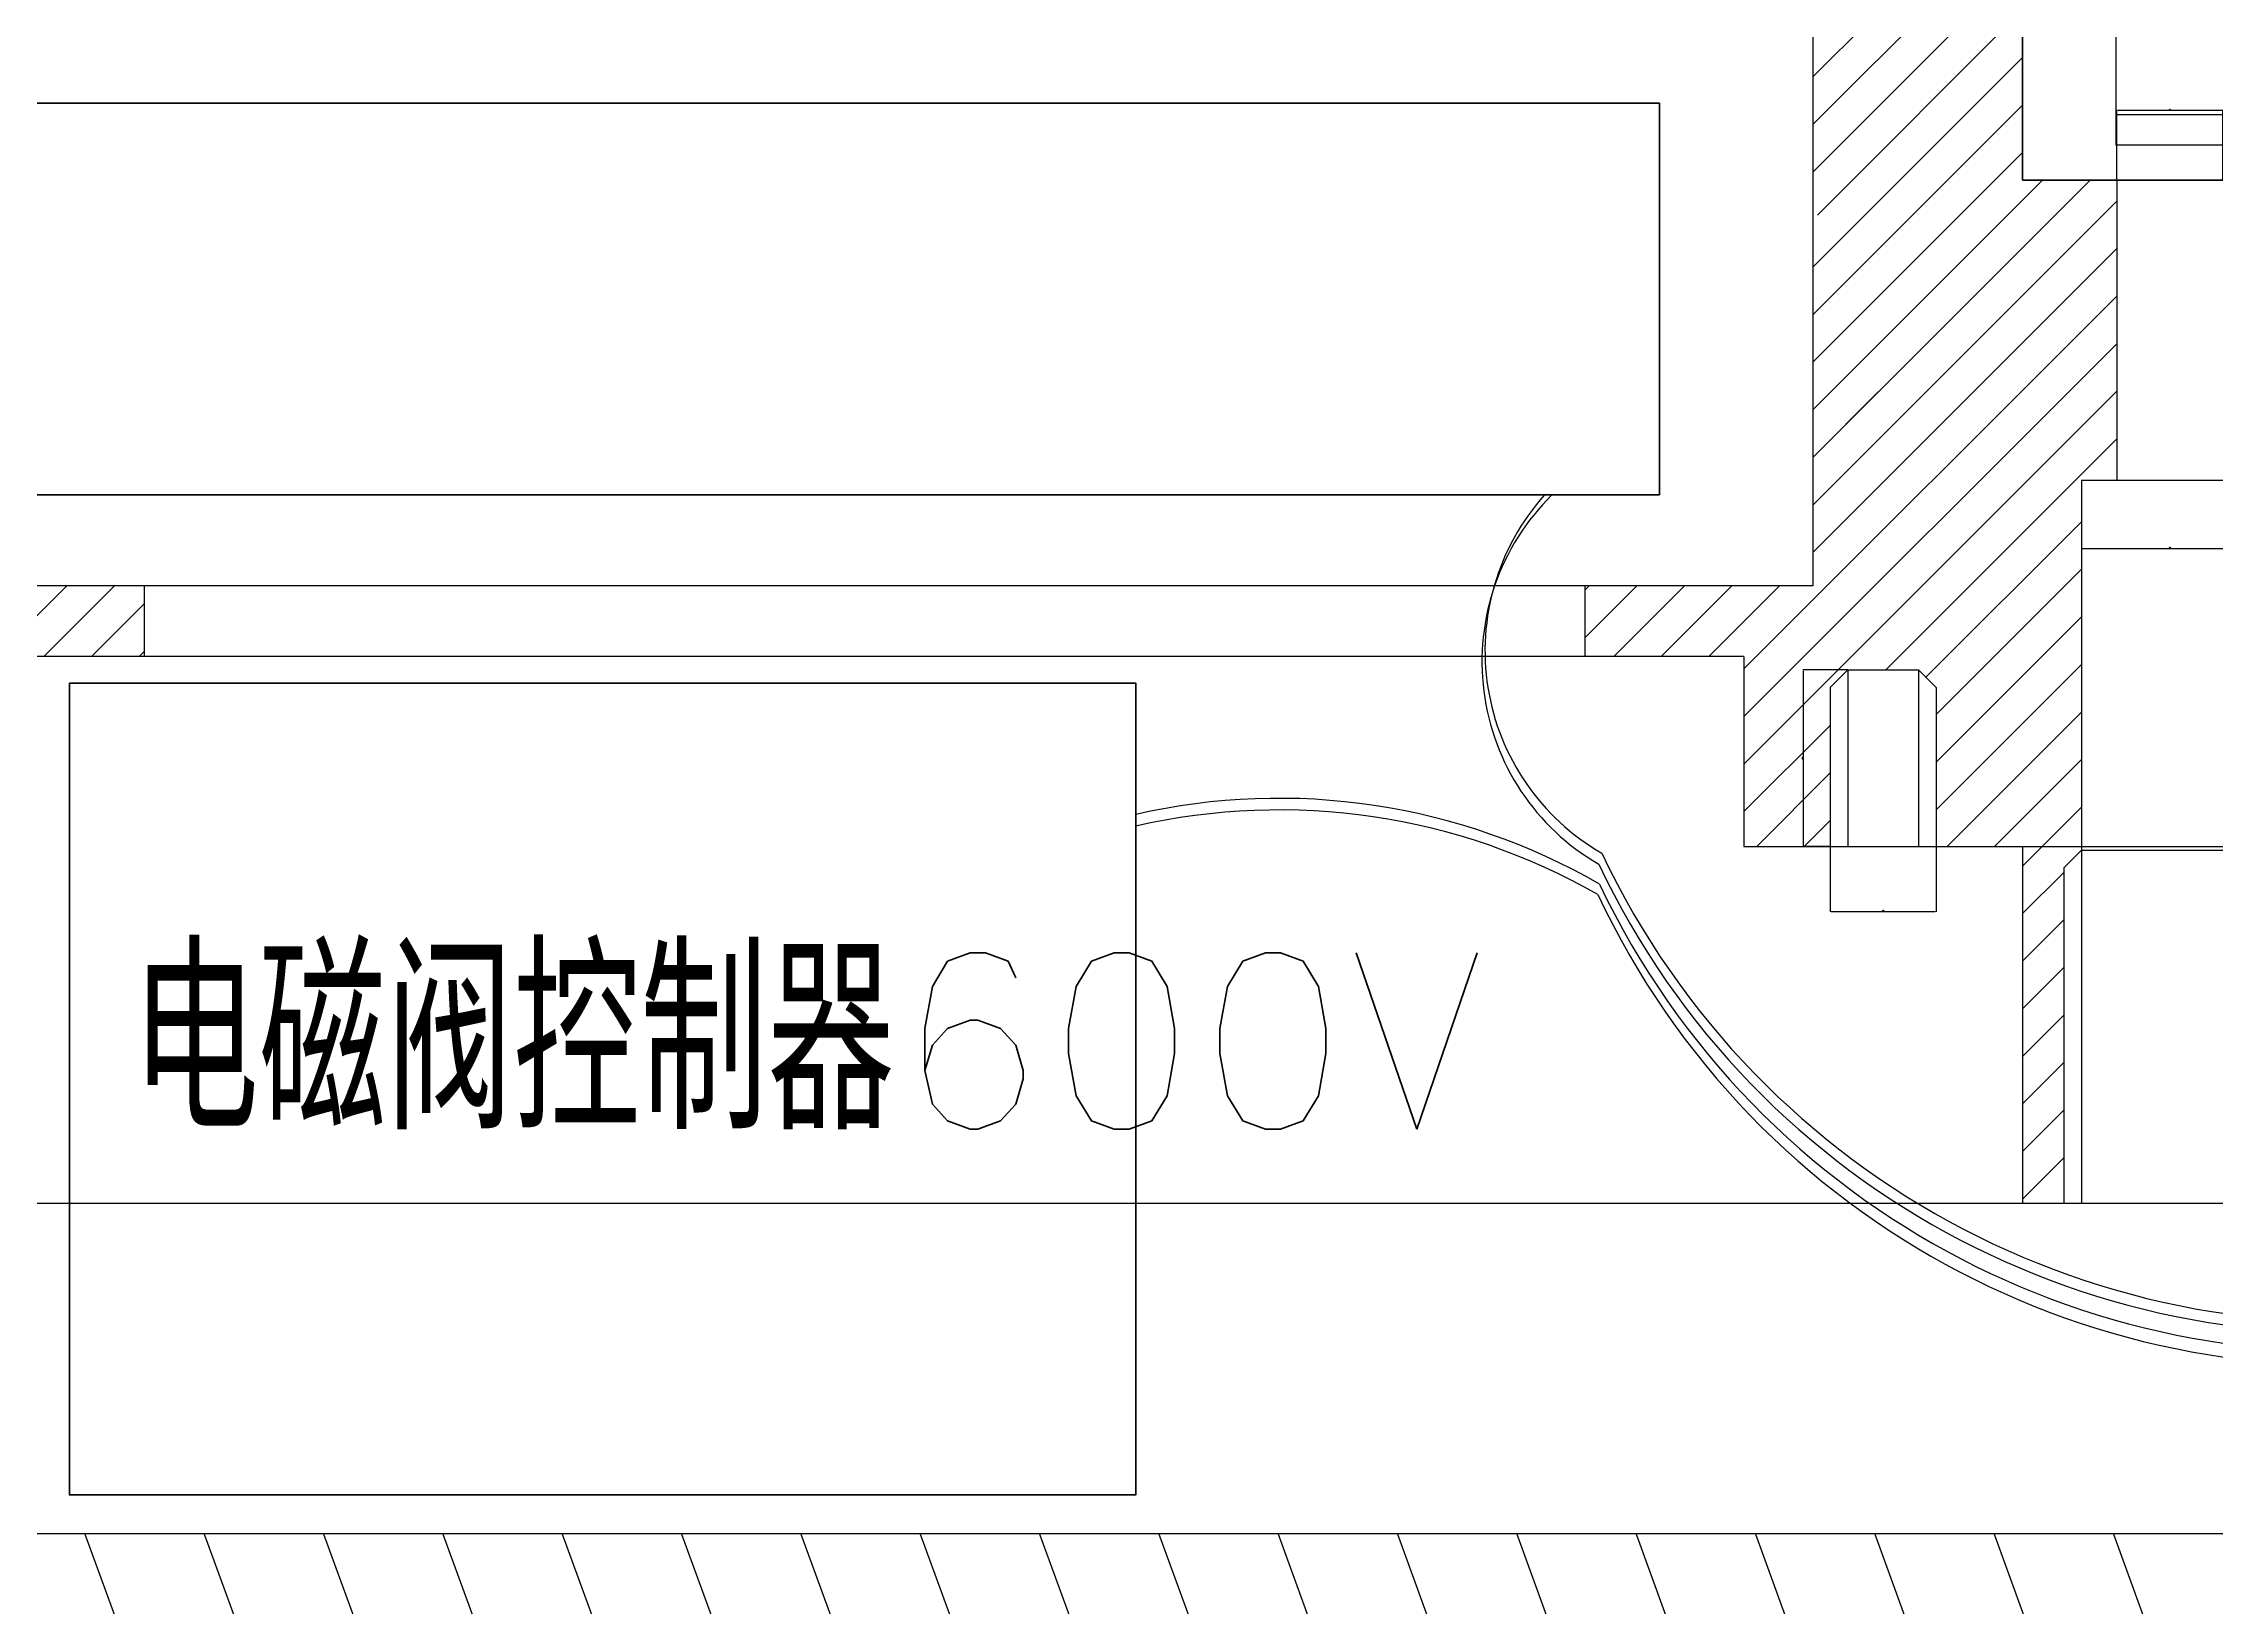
# Model space of a CAD drawing. Header units: millimetres. Extents: x -58888 to 139371, y -43158 to 38068.
# Drawn here: x -53948 to -47795, y 25546 to 29976 of the extents above; entities that cross this region are included whole.
import ezdxf

# ---------------------------------------------------------------- set-up
doc = ezdxf.new("R2010")
doc.units = ezdxf.units.MM
doc.linetypes.add('HIDDEN', pattern=[9.525, 6.35, -3.175])
doc.layers.add('图层2', color=108, linetype='Continuous')
doc.styles.get("Standard").update_dxf_attribs({"font": 'txt', "bigfont": 'gbcbig.shx'})
doc.dimstyles.new('ISO-25', dxfattribs={"dimtxt": 2.5, "dimasz": 2.5, "dimexe": 1.25, "dimexo": 0.625, "dimtad": 1, "dimtxsty": 'Standard', "dimcen": 2.5, "dimadec": 0, "dimazin": 0, "dimtfac": 1, "dimtmove": 0, "dimatfit": 3, "dimfxl": 1, "dimarcsym": 0})

# ---------------------------------------------------------------- blocks, each defined once
blk = doc.blocks.new('hfhtyyjj')
at = {"layer": '图层2', "color": 1, "linetype": 'ByBlock'}
for p, q in [((8588.435, -2383.98), (8584.433, -2383.98)), ((8584.433, -2383.98), (8584.433, -2423.98)), ((8588.435, -2383.98), (8588.435, -2423.98)), ((8594.933, -2383.98), (8590.935, -2383.98)), ((8590.935, -2383.98), (8590.935, -2423.98)), ((8594.933, -2383.98), (8594.933, -2423.98)), ((8584.433, -2384.85), (8588.435, -2384.85)), ((8588.431, -2385.921), (8590.935, -2385.921)), ((8584.433, -2387.484), (8588.435, -2387.484)), ((8584.433, -2389.567), (8588.435, -2389.567)), ((8581.933, -2393.98), (8581.933, -2413.98)), ((8581.933, -2393.98), (8584.433, -2393.98)), ((8584.433, -2394.024), (8588.435, -2394.024)), ((8581.933, -2395.317), (8584.433, -2395.317)), ((8594.933, -2395.98), (8595.433, -2396.48)), ((8594.933, -2395.98), (8594.933, -2395.98)), ((8584.433, -2396.626), (8588.435, -2396.626)), ((8595.433, -2396.48), (8595.433, -2411.48)), ((8581.933, -2397.183), (8584.433, -2397.183)), ((8581.933, -2401.038), (8584.433, -2401.038)), ((8581.933, -2402.534), (8584.433, -2402.537)), ((8584.433, -2402.536), (8588.435, -2402.536)), ((8581.933, -2405.427), (8584.433, -2405.424)), ((8584.433, -2405.424), (8588.435, -2405.424)), ((8581.933, -2406.923), (8584.433, -2406.923)), ((8581.933, -2409.618), (8584.433, -2409.618)), ((8581.933, -2410.778), (8584.433, -2410.778)), ((8584.433, -2411.335), (8588.435, -2411.335)), ((8594.933, -2411.98), (8595.433, -2411.48)), ((8594.933, -2411.98), (8594.933, -2411.98)), ((8581.933, -2412.643), (8584.433, -2412.643)), ((8581.933, -2413.98), (8584.433, -2413.98)), ((8584.433, -2413.936), (8588.435, -2413.936)), ((8584.433, -2418.393), (8588.435, -2418.393)), ((8584.433, -2420.477), (8588.435, -2420.477)), ((8588.431, -2422.04), (8590.935, -2422.04)), ((8584.433, -2423.111), (8588.435, -2423.111)), ((8588.435, -2423.98), (8584.433, -2423.98)), ((8594.933, -2423.98), (8590.935, -2423.98))]:
    blk.add_line(p, q, dxfattribs=at)
at = {"layer": '图层2', "color": 3, "linetype": 'HIDDEN', "ltscale": 0.2}
for p, q in [((8595.433, -2401.48), (8581.933, -2401.48)), ((8595.433, -2406.48), (8581.933, -2406.48))]:
    blk.add_line(p, q, dxfattribs=at)
blk = doc.blocks.new('*D116')
at = {"layer": 'Defpoints', "color": 0, "linetype": 'ByBlock'}
for p in [(-47777.2, 29786.8), (-48077.2, 29588.6), (-47777.2, 29588.6)]:
    blk.add_point(p, dxfattribs=at)
at = {"layer": '图层2', "color": 0, "linetype": 'ByBlock', "lineweight": -2}
for p, q in [((-48077.2, 29589.2), (-48077.2, 29788.1)), ((-48074.7, 29786.8), (-47779.7, 29786.8)), ((-47777.2, 29589.2), (-47777.2, 29788.1))]:
    blk.add_line(p, q, dxfattribs=at)
at = {"layer": '图层2', "color": 0, "linetype": 'ByBlock'}
for points in [[(-48074.7, 29787.2), (-48074.7, 29786.4), (-48077.2, 29786.8)], [(-47779.7, 29787.2), (-47779.7, 29786.4), (-47777.2, 29786.8)]]:
    blk.add_solid(points, dxfattribs=at)
at = {"layer": '图层2', "color": 0, "linetype": 'ByBlock', "insert": (-47927.2, 29788.7), "char_height": 2.5, "attachment_point": 5}
blk.add_mtext('%%C3', dxfattribs=at)
blk = doc.blocks.new('*D117')
at = {"layer": 'Defpoints', "color": 0, "linetype": 'ByBlock'}
for p in [(-47927.2, 30169.5), (-47927.2, 30011.9), (-48344.2, 29588.6)]:
    blk.add_point(p, dxfattribs=at)
at = {"layer": '图层2', "color": 0, "linetype": 'ByBlock', "lineweight": -2}
for p, q in [((-48344.2, 29589.2), (-48344.2, 30170.8)), ((-48341.7, 30169.5), (-47929.7, 30169.5)), ((-47927.2, 30012.6), (-47927.2, 30170.8))]:
    blk.add_line(p, q, dxfattribs=at)
at = {"layer": '图层2', "color": 0, "linetype": 'ByBlock'}
for points in [[(-48341.7, 30170), (-48341.7, 30169.1), (-48344.2, 30169.5)], [(-47929.7, 30170), (-47929.7, 30169.1), (-47927.2, 30169.5)]]:
    blk.add_solid(points, dxfattribs=at)
at = {"layer": '图层2', "color": 0, "linetype": 'ByBlock', "insert": (-48135.7, 30171.6), "char_height": 2.5, "attachment_point": 5}
blk.add_mtext('417,02', dxfattribs=at)
blk = doc.blocks.new('*D118')
at = {"layer": 'Defpoints', "color": 0, "linetype": 'ByBlock'}
for p in [(-48177.2, 28738.6), (-47677.2, 28738.6), (-47677.2, 28546.1)]:
    blk.add_point(p, dxfattribs=at)
at = {"layer": '图层2', "color": 0, "linetype": 'ByBlock', "lineweight": -2}
for p, q in [((-48177.2, 28737.9), (-48177.2, 28544.9)), ((-47677.2, 28737.9), (-47677.2, 28544.9)), ((-48174.7, 28546.1), (-47679.7, 28546.1))]:
    blk.add_line(p, q, dxfattribs=at)
at = {"layer": '图层2', "color": 0, "linetype": 'ByBlock'}
for points in [[(-48174.7, 28546.5), (-48174.7, 28545.7), (-48177.2, 28546.1)], [(-47679.7, 28546.5), (-47679.7, 28545.7), (-47677.2, 28546.1)]]:
    blk.add_solid(points, dxfattribs=at)
at = {"layer": '图层2', "color": 0, "linetype": 'ByBlock', "insert": (-47927.2, 28548), "char_height": 2.5, "attachment_point": 5}
blk.add_mtext('%%C5', dxfattribs=at)
blk = doc.blocks.new('*D120')
at = {"layer": 'Defpoints', "color": 0, "linetype": 'ByBlock'}
for p in [(-48888.6, 27701.9), (-48588.6, 27701.9), (-48588.6, 27518)]:
    blk.add_point(p, dxfattribs=at)
at = {"layer": '图层2', "color": 0, "linetype": 'ByBlock', "lineweight": -2}
for p, q in [((-48888.6, 27701.3), (-48888.6, 27516.7)), ((-48588.6, 27701.3), (-48588.6, 27516.7)), ((-48886.1, 27518), (-48591.1, 27518))]:
    blk.add_line(p, q, dxfattribs=at)
at = {"layer": '图层2', "color": 0, "linetype": 'ByBlock'}
for points in [[(-48886.1, 27518.4), (-48886.1, 27517.5), (-48888.6, 27518)], [(-48591.1, 27518.4), (-48591.1, 27517.5), (-48588.6, 27518)]]:
    blk.add_solid(points, dxfattribs=at)
at = {"layer": '图层2', "color": 0, "linetype": 'ByBlock', "insert": (-48738.6, 27519.8), "char_height": 2.5, "attachment_point": 5}
blk.add_mtext('M3', dxfattribs=at)
blk = doc.blocks.new('*D121')
at = {"layer": 'Defpoints', "color": 0, "linetype": 'ByBlock'}
for p in [(-48964.8, 28201.9), (-48838.6, 28201.9), (-48888.6, 27701.9)]:
    blk.add_point(p, dxfattribs=at)
at = {"layer": '图层2', "color": 0, "linetype": 'ByBlock', "lineweight": -2}
for p, q in [((-48839.2, 28201.9), (-48966, 28201.9)), ((-48964.8, 27704.4), (-48964.8, 28199.4)), ((-48889.2, 27701.9), (-48966, 27701.9))]:
    blk.add_line(p, q, dxfattribs=at)
at = {"layer": '图层2', "color": 0, "linetype": 'ByBlock'}
for points in [[(-48965.2, 28199.4), (-48964.4, 28199.4), (-48964.8, 28201.9)], [(-48965.2, 27704.4), (-48964.4, 27704.4), (-48964.8, 27701.9)]]:
    blk.add_solid(points, dxfattribs=at)
at = {"layer": '图层2', "color": 0, "linetype": 'ByBlock', "insert": (-48966.7, 27951.9), "char_height": 2.5, "attachment_point": 5, "rotation": 90}
blk.add_mtext('500', dxfattribs=at)
blk = doc.blocks.new('*D114')
at = {"layer": 'Defpoints', "color": 0, "linetype": 'ByBlock'}
for p in [(-48344.2, 33864), (-48344.2, 29588.6), (-47649.4, 29588.6)]:
    blk.add_point(p, dxfattribs=at)
at = {"layer": '图层2', "color": 0, "linetype": 'ByBlock', "lineweight": -2}
for p, q in [((-48343.6, 33864), (-47648.1, 33864)), ((-47649.4, 33861.5), (-47649.4, 29591.1)), ((-48343.6, 29588.6), (-47648.1, 29588.6))]:
    blk.add_line(p, q, dxfattribs=at)
at = {"layer": '图层2', "color": 0, "linetype": 'ByBlock'}
for points in [[(-47649.8, 33861.5), (-47649, 33861.5), (-47649.4, 33864)], [(-47649.8, 29591.1), (-47649, 29591.1), (-47649.4, 29588.6)]]:
    blk.add_solid(points, dxfattribs=at)
at = {"layer": '图层2', "color": 0, "linetype": 'ByBlock', "insert": (-47651.5, 31726.3), "char_height": 2.5, "attachment_point": 5, "rotation": 90}
blk.add_mtext('4275,42', dxfattribs=at)

msp = doc.modelspace()

# ---------------------------------------------------------------- hatches: boundary and pattern name
at = {"layer": '图层2', "linetype": 'ByBlock'}
h = msp.add_hatch(dxfattribs=at)
h.set_pattern_fill('ANSI31', color=4, scale=100, angle=65)
h.set_pattern_definition([(110, (-905925.4, 279102.75), (-298.35241, -108.5914), [])])
h.paths.add_polyline_path([(-52021.831, 24274.494, -0.24281343), (-51463.971, 24592.281), (-48151.895, 24729.478, -0.60925201), (-47536.093, 23648.464), (-48971.61, 21440.979, -0.32277891), (-49734.791, 21145.171), (-52824.808, 21949.581, -0.37647945), (-53098.18, 22619.324)], flags=16)
h.paths.add_polyline_path([(-47390.874, 21487.165), (-45399.91, 24548.796, -0.24281343), (-44842.05, 24866.583), (-40619.949, 25041.476, -0.60925201), (-40004.146, 23960.462), (-42703.649, 19809.267, -0.32277891), (-43466.831, 19513.459), (-46980.393, 20428.13, -0.51196847)], flags=16)
h.paths.add_polyline_path([(-41122.913, 19855.453), (-37867.963, 24860.794, -0.24281343), (-37310.104, 25178.581), (-31097.028, 25435.947, -0.29634253), (-29895.241, 24557.974, -0.20121363), (-29924.915, 23110.825), (-30732.152, 21617.942, 0.09238519), (-32418.038, 18253.242, -0.34522848), (-34572.711, 17198.09), (-40712.432, 18796.418, -0.51196847)], flags=16)
h.paths.add_polyline_path([(-57495.066, 27884.897), (-58152.262, 27805.388, 0.34516223), (-58850.33, 27107.715, 0.15156572), (-58299.647, 24079.358, -0.11586406), (-57527.602, 19738.273, 0.21312107), (-57056.105, 16696.075, 0.24871702), (-56807.78, 16564.405), (-56125.485, 16564.405)])
edge = h.paths.add_edge_path()
edge.add_line((-17258.239, 24118.108), (-17258.239, 24718.108))
edge.add_line((-17258.239, 24718.108), (-17058.888, 24718.108))
edge.add_line((-17058.888, 24718.108), (-17058.888, 25756.178))
edge.add_line((-17058.888, 25756.178), (-20300.791, 25756.178))
edge.add_line((-20300.791, 25756.178), (-20300.791, 25260.247))
edge.add_line((-20300.791, 25260.247), (-19758.687, 25260.247))
edge.add_arc((-19758.687, 24960.247), 300, 45.0173803, 90, ccw=False)
edge.add_line((-19546.62, 25172.444), (-19397.117, 25023.032))
edge.add_arc((-19609.185, 24810.836), 300, 3.4703282, 45.0173803, ccw=False)
edge.add_line((-19309.735, 24828.995), (-19259.588, 24002.073))
edge.add_arc((-19559.038, 23983.914), 300, -36.114949, 3.4703282, ccw=False)
edge.add_line((-19316.687, 23807.092), (-20275.67, 22492.718))
edge.add_arc((-20518.021, 22669.54), 300, 270, 323.885051, ccw=False)
edge.add_line((-20518.021, 22369.54), (-22892.832, 22369.54))
edge.add_arc((-22892.832, 22669.54), 300, 209.6387518, 270, ccw=False)
edge.add_line((-23153.58, 22521.181), (-23954.456, 23928.76))
edge.add_arc((-23693.708, 24077.119), 300, 183.3685003, 209.6387518, ccw=False)
edge.add_line((-23993.19, 24059.492), (-24012.942, 24395.08))
edge.add_arc((-23713.46, 24412.708), 300, 134.9825485, 183.3685003, ccw=False)
edge.add_line((-23925.528, 24624.904), (-23377.654, 25172.444))
edge.add_arc((-23165.587, 24960.247), 300, 90, 134.9825485, ccw=False)
edge.add_line((-23165.587, 25260.247), (-22700.791, 25260.247))
edge.add_line((-22700.791, 25260.247), (-22700.791, 25756.178))
edge.add_line((-22700.791, 25756.178), (-54384.893, 25756.178))
edge.add_line((-54384.893, 25756.178), (-54384.893, 26695.107))
edge.add_line((-54384.893, 26695.107), (-56344.149, 26695.107))
edge.add_line((-56344.149, 26695.107), (-56344.149, 28174.342))
edge.add_line((-56344.149, 28174.342), (-57332.485, 28174.342))
edge.add_line((-57332.485, 28174.342), (-57495.066, 27884.897))
edge.add_line((-57495.066, 27884.897), (-56125.485, 16564.405))
edge.add_line((-56125.485, 16564.405), (-52816.566, 16564.405))
edge.add_line((-52816.566, 16564.405), (-52800.47, 16695.88))
edge.add_arc((-51149.929, 17830.08), 2002.672, 82.8797516, 214.4956419, ccw=False)
edge.add_line((-50901.694, 19817.308), (-33883.103, 15386.93))
edge.add_line((-33883.103, 15386.93), (-27226.501, 15386.93))
edge.add_arc((-27226.501, 15486.93), 100, 270, 369.2135186)
edge.add_arc((-12199.043, 17924.486), 15123.869, 161.012335, 189.2135186, ccw=False)
edge.add_arc((-25334.891, 22475.924), 1222.248, 34.2506382, 162.4117108, ccw=False)
edge.add_line((-24324.601, 23163.822), (-23675.713, 22023.37))
edge.add_arc((-23067.301, 22369.54), 700, 209.6387518, 270)
edge.add_line((-23067.301, 21669.54), (-20365.542, 21669.54))
edge.add_arc((-20365.542, 22369.54), 700, 270, 323.885051)
edge.add_line((-19800.057, 21956.955), (-18432.955, 23830.693))
edge.add_arc((-17867.47, 23418.108), 700, 90, 143.885051, ccw=False)
edge.add_line((-17867.47, 24118.108), (-17258.239, 24118.108))
h.paths.add_polyline_path([(-3736.66, 24118.108), (-1495.066, 26693.779), (-1495.066, 27323.736), (-16108.888, 27323.736), (-16108.888, 25756.178), (-16458.888, 25756.178), (-16458.888, 24718.108), (-16258.239, 24718.108), (-16258.239, 24118.108)])

# ---------------------------------------------------------------- linework, layer by layer
at = {"color": 3, "lineweight": 60}
for p, q in [((-49372.23, 29806.845), (-56031.888, 29806.845)), ((-49372.23, 28697.685), (-49372.23, 29806.845)), ((-56004.14, 28697.685), (-49372.23, 28697.685))]:
    msp.add_line(p, q, dxfattribs=at)
msp.add_lwpolyline([(-53874.658, 28164.436), (-50855.029, 28164.436), (-50855.029, 25865.389), (-53874.658, 25865.389)], close=True, dxfattribs=at)
at = {"color": 1}
for centre, radius, start, end in [((-49212.678, 28225.062), 662.201, 134.4620902, 239.9569414), ((-49204.032, 28256.048), 662.201, 138.1699767, 239.9569414), ((-50450.64, 26018.2), 1820.094, 60.0591352, 102.8371008), ((-50448.696, 25985.162), 1820.094, 60.3006805, 102.8998996), ((-47447.231, 28644.309), 2319.986, 205.3277704, 279.6151231), ((-47438.585, 28675.294), 2319.986, 205.3277704, 279.6151231), ((-47447.231, 28592.058), 2319.986, 205.442334, 279.6151231), ((-47447.231, 28552.87), 2319.986, 205.1700774, 279.6151231)]:
    msp.add_arc(centre, radius, start, end, dxfattribs=at)
at = {"layer": '图层2', "color": 2, "linetype": 'ByBlock'}
for p, q in [((-48344.199, 33863.98), (-48344.199, 29588.558)), ((-46964.199, 29588.558), (-48344.199, 29588.558)), ((-49132.942, 28240.008), (-49132.942, 27701.899)), ((-49132.942, 27701.899), (-47575.418, 27701.899)), ((-48344.199, 27701.899), (-48344.199, 26691.379)), ((-54284.893, 26691.379), (-46964.199, 26691.379)), ((-54384.893, 25756.178), (-16108.888, 25756.178))]:
    msp.add_line(p, q, dxfattribs=at)
at = {"layer": '图层2', "color": 4, "linetype": 'ByBlock'}
for p, q in [((-48937.961, 29746.596), (-48444.549, 30240.008)), ((-48937.961, 29611.892), (-48344.199, 30205.654)), ((-48937.961, 29881.3), (-48778.647, 30040.614)), ((-48925.141, 29490.008), (-48344.199, 30070.95)), ((-48937.961, 29342.485), (-48344.199, 29936.246)), ((-48937.961, 29207.781), (-48344.199, 29801.543)), ((-48937.961, 29073.077), (-48344.199, 29666.839)), ((-48937.961, 28938.373), (-48287.776, 29588.558)), ((-48937.961, 28803.669), (-48153.072, 29588.558)), ((-48937.961, 28668.965), (-48077.177, 29529.749)), ((-48116.918, 29490.008), (-48077.177, 29529.749)), ((-48937.961, 28534.262), (-48077.177, 29395.045)), ((-49132.942, 28204.577), (-48077.177, 29260.341)), ((-49132.942, 28069.873), (-48077.177, 29125.637)), ((-49132.942, 27935.169), (-48078.103, 28990.008)), ((-48937.961, 28938.373), (-48886.326, 28990.008)), ((-48937.961, 28803.669), (-48751.622, 28990.008)), ((-48731.508, 28201.899), (-48077.177, 28856.23)), ((-48617.687, 28181.016), (-48177.177, 28621.526)), ((-54081.553, 28240.008), (-53881.553, 28440.008)), ((-53946.849, 28240.008), (-53746.849, 28440.008)), ((-49582.268, 28428.77), (-49571.03, 28440.008)), ((-49582.268, 28294.066), (-49436.326, 28440.008)), ((-49501.622, 28240.008), (-49301.622, 28440.008)), ((-49366.918, 28240.008), (-49166.918, 28440.008)), ((-49232.214, 28240.008), (-49032.214, 28440.008)), ((-48588.571, 28075.429), (-48177.177, 28486.822)), ((-53812.145, 28240.008), (-53663.234, 28388.919)), ((-48588.571, 27940.725), (-48177.177, 28352.118)), ((-53677.441, 28240.008), (-53663.234, 28254.215)), ((-48888.571, 28151.899), (-48838.571, 28201.899)), ((-48588.571, 28151.899), (-48638.571, 28201.899)), ((-48588.571, 27806.021), (-48177.177, 28217.414)), ((-48888.571, 28151.899), (-48888.571, 27701.899)), ((-48588.571, 28151.899), (-48588.571, 27701.899)), ((-48557.989, 27701.899), (-48177.177, 28082.711)), ((-49132.942, 27800.465), (-48888.571, 28044.837)), ((-48423.285, 27701.899), (-48177.177, 27948.007)), ((-49096.804, 27701.899), (-48888.571, 27910.133)), ((-48288.581, 27701.899), (-48177.177, 27813.303)), ((-48962.1, 27701.899), (-48888.571, 27775.429)), ((-48344.199, 27646.281), (-48288.581, 27701.899)), ((-48177.177, 27691.379), (-48227.177, 27641.379)), ((-48177.177, 27691.379), (-47677.177, 27691.379)), ((-48344.199, 27511.577), (-48227.177, 27628.599)), ((-48227.177, 27641.379), (-48227.177, 26691.379)), ((-48344.199, 27376.873), (-48227.177, 27493.895)), ((-48344.199, 27242.17), (-48227.177, 27359.191)), ((-48344.199, 27107.466), (-48227.177, 27224.488)), ((-48344.199, 26972.762), (-48227.177, 27089.784)), ((-48344.199, 26838.058), (-48227.177, 26955.08)), ((-48344.199, 26703.354), (-48227.177, 26820.376))]:
    msp.add_line(p, q, dxfattribs=at)
at = {"layer": '图层2', "color": 1, "linetype": 'HIDDEN', "ltscale": 0.2}
for p, q in [((-48937.961, 30040.008), (-48937.961, 28440.008)), ((-48077.177, 29588.558), (-48077.177, 28738.558)), ((-48937.961, 28990.008), (-48937.961, 28440.008)), ((-48177.177, 28738.558), (-48177.177, 26691.379)), ((-47677.177, 28738.558), (-48177.177, 28738.558)), ((-48937.961, 28440.008), (-56344.149, 28440.008)), ((-53663.234, 28440.008), (-53663.234, 28240.008)), ((-49582.268, 28240.008), (-49582.268, 28440.008)), ((-49132.942, 28240.008), (-54084.893, 28240.008))]:
    msp.add_line(p, q, dxfattribs=at)
at = {"layer": '图层2', "color": 1, "linetype": 'ByBlock'}
for p, q in [((-48838.571, 28201.899), (-48638.571, 28201.899)), ((-48838.571, 28201.899), (-48838.571, 27701.899)), ((-48638.571, 28201.899), (-48638.571, 27701.899))]:
    msp.add_line(p, q, dxfattribs=at)

# ---------------------------------------------------------------- block references
at = {"layer": '图层2', "color": 2, "linetype": 'ByBlock', "xscale": 100, "yscale": 100, "zscale": 100}
msp.add_blockref('hfhtyyjj', (-906523.185, 272085.59), dxfattribs=at)

# ---------------------------------------------------------------- texts
at = {"layer": '图层2', "color": 6}
msp.add_text('电磁阀控制器600V', height=500, dxfattribs=at).set_placement((-53697.981, 26900.829))

# ---------------------------------------------------------------- dimensions: what is measured, and where the dimension line sits
at = {"layer": '图层2', "color": 6, "linetype": 'ByBlock'}
for base, p1, p2, picture, middle in [((-47649.369, 29588.558), (-48344.199, 33863.98), (-48344.199, 29588.558), '*D114', (-47651.453, 31726.269)), ((-48964.796, 28201.899), (-48888.571, 27701.899), (-48838.571, 28201.899), '*D121', (-48966.671, 27951.899))]:
    dim = msp.add_linear_dim(base=base, p1=p1, p2=p2, angle=90, dimstyle='ISO-25', dxfattribs=at)
    dim.commit()
    dim.dimension.update_dxf_attribs({"geometry": picture, "text_midpoint": middle})
dim = msp.add_linear_dim(base=(-47927.177, 30169.547), p1=(-48344.199, 29588.558), p2=(-47927.177, 30011.948), dimstyle='ISO-25', dxfattribs=at)
dim.commit()
dim.dimension.update_dxf_attribs({"geometry": '*D117', "text_midpoint": (-48135.688, 30171.631)})
for base, p1, p2, text, picture, middle in [((-47777.177, 29786.807), (-48077.177, 29588.558), (-47777.177, 29588.558), '%%C3', '*D116', (-47927.177, 29788.682)), ((-47677.177, 28546.132), (-48177.177, 28738.558), (-47677.177, 28738.558), '%%C5', '*D118', (-47927.177, 28548.007)), ((-48588.571, 27517.963), (-48888.571, 27701.899), (-48588.571, 27701.899), 'M3', '*D120', (-48738.571, 27519.838))]:
    dim = msp.add_linear_dim(base=base, p1=p1, p2=p2, text=text, dimstyle='ISO-25', dxfattribs=at)
    dim.commit()
    dim.dimension.update_dxf_attribs({"geometry": picture, "text_midpoint": middle})

doc.saveas('drawing.dxf')
